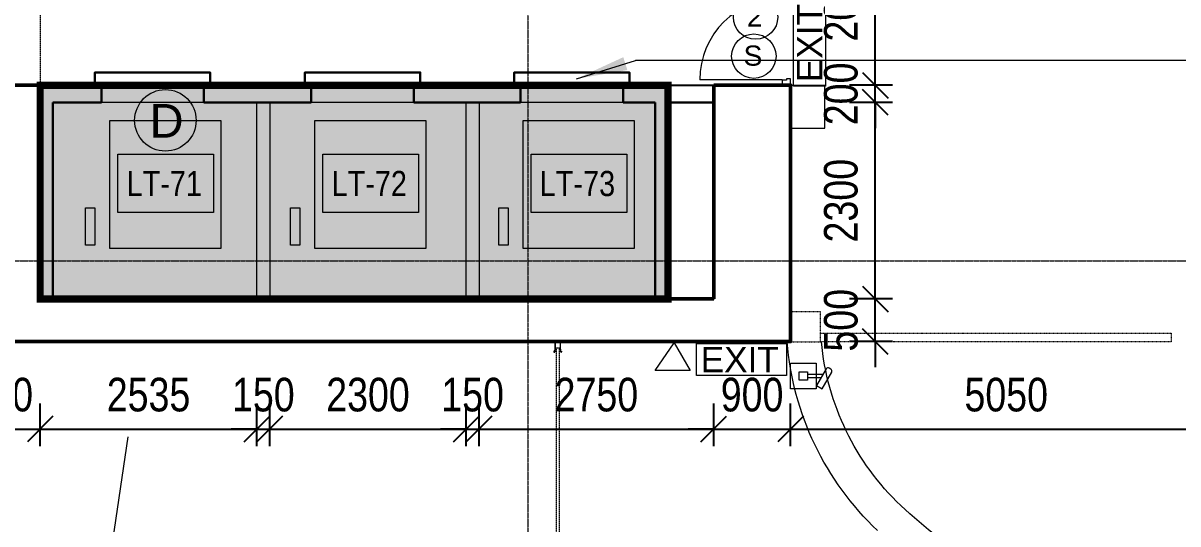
# Model space of a CAD drawing. Header units: millimetres. Extents: x -1578195 to 622687, y -255792 to 391308.
# Drawn here: x 93941 to 107461, y 160378 to 166236 of the extents above; entities that cross this region are included whole.
import ezdxf

# ---------------------------------------------------------------- set-up
doc = ezdxf.new("R2010")
doc.units = ezdxf.units.MM
for name, pattern in [('Dash', [6, 3, -3]), ('Dash 1_16_', [3.175, 1.5875, -1.5875]), ('Grid Line', [21, 12, -3, 3, -3]), ('Overhead', [1.8, 1.2, -0.6]), ('SMALL DASH', [1.06, 0.53, -0.53])]:
    doc.linetypes.add(name, pattern=pattern)
for name, color, linetype, lineweight in [('A-ANNO-DIMS', 7, 'Continuous', 9), ('A-ANNO-NOTE', 7, 'Continuous', 5), ('A-DETL', 102, 'Continuous', 5), ('A-DOOR', 7, 'Continuous', 5), ('G-ANNO-TEXT', 7, 'Continuous', 5), ('I-WALL', 7, 'Continuous', 9), ('OAP280_C', 210, 'Continuous', 50), ('OAP832', 7, 'Continuous', 9), ('PHASE 2', 53, 'Dash 1_16_', 0), ('PHASE 2 UNDERLINE', 10, 'SMALL DASH', 35), ('Q-SPCQ', 7, 'Continuous', 5), ('Q-SPCQ-HDLN', 7, 'Overhead', 5), ('S-GRID-1', 7, 'Grid Line', 5)]:
    doc.layers.add(name, color=color, linetype=linetype, lineweight=lineweight)
doc.styles.add('Arial Narrow_1', font='ARIALN.TTF', dxfattribs={"height": 294.984802})
doc.styles.add('Arial_1', font='arial.ttf', dxfattribs={"height": 1.475299})
doc.styles.add('Arial_11', font='arial.ttf', dxfattribs={"width": 0.8, "height": 12.5})
doc.styles.add('Arial_2', font='arial.ttf', dxfattribs={"height": 1.967066})
doc.styles.add('Arial_3', font='arial.ttf', dxfattribs={"height": 590.11976})
doc.styles.add('Arial_9', font='arial.ttf', dxfattribs={"height": 1.18024})
doc.dimstyles.new('Diagonal_-_2_0mm_Arial', dxfattribs={"dimscale": 304.8, "dimtxt": 500, "dimasz": 0.984252, "dimexe": 0.984252, "dimexo": 0.984252, "dimgap": 0.656168, "dimtad": 1, "dimdec": 0, "dimrnd": 5, "dimzin": 0, "dimdsep": 46, "dimtxsty": 'Arial_11', "dimblk1": 'OBLIQUE', "dimblk2": 'OBLIQUE', "dimsah": 1, "dimcen": 0.09, "dimdle": 0.656168, "dimadec": 0, "dimazin": 0, "dimtfac": 1, "dimtdec": 4, "dimtix": 1, "dimtmove": 0, "dimatfit": 3, "dimfxl": 1, "dimtvp": 1, "dimtolj": 1, "dimtzin": 0, "dimarcsym": 2})

# ---------------------------------------------------------------- blocks, each defined once
blk = doc.blocks.new('ARC_ANN_FIRE-RATING_two_ - none-909955-B1_F PLAN _2 OF 2_')
at = {"layer": 'A-ANNO-NOTE'}
blk.add_circle((0, 0), 1.3, dxfattribs=at)
at = {"layer": 'A-ANNO-NOTE', "insert": (-0.05, 0.62), "char_height": 1.18, "width": 1.0944, "attachment_point": 2, "line_spacing_factor": 0.938532, "style": 'Arial_9'}
blk.add_mtext('2', dxfattribs=at)
blk = doc.blocks.new('ARC_ANN_EXIT - ARC_ANN_EXIT-878429-B1_F PLAN _2 OF 2_')
at = {"layer": 'A-ANNO-NOTE'}
for p, q in [((-2.124, 0), (-2.124, 1.862)), ((-2.124, 1.862), (3.134, 1.862)), ((3.134, 1.862), (3.134, 0)), ((3.134, 0), (-2.124, 0))]:
    blk.add_line(p, q, dxfattribs=at)
at = {"layer": 'A-ANNO-NOTE', "insert": (0.406, 1.662), "char_height": 1.4753, "width": 5.454, "attachment_point": 2, "line_spacing_factor": 0.938532, "style": 'Arial_1'}
blk.add_mtext('EXIT', dxfattribs=at)
blk = doc.blocks.new('ARC_DOOR_T10_SINGLE_BASIC - 900x2100mm-43282641-A3_B1_F')
at = {"layer": 'A-DOOR', "lineweight": 9}
for p, q in [((-469, 100), (-544, 100)), ((-544, 100), (-544, 0)), ((-544, 0), (-484, 0)), ((-484, 0), (-484, 53)), ((-484, 53), (-469, 53)), ((-469, 53), (-469, 100)), ((544, 100), (469, 100)), ((469, 100), (469, 53)), ((469, 53), (484, 53)), ((484, 53), (484, 0)), ((484, 0), (544, 0)), ((544, 0), (544, 100))]:
    blk.add_line(p, q, dxfattribs=at)
at = {"layer": 'A-DOOR'}
blk.add_line((481, 0), (481, -962), dxfattribs=at)
blk.add_arc((481, 0), 962, 180, 270, dxfattribs=at)
blk = doc.blocks.new('ARC_FS_FIRE SHUTTER LATERAL SINGLE  - ARC_FS_FIRE SHUTTER LATERAL SINGLE -44763638-A3_B1_F')
at = {"layer": 'Q-SPCQ'}
for p, q in [((-7257, 800), (-7257, -150)), ((-6157, 800), (-7257, 800)), ((-7247, 790), (-7247, -140)), ((-6167, 790), (-7247, 790)), ((-6167, -140), (-6167, 790)), ((-6157, -150), (-6157, 800)), ((-6857, -25), (-6857, 575)), ((-6557, 275), (-7157, 275)), ((-6317, 200), (-6317, 0)), ((-6217, 100), (-6417, 100)), ((10, 45), (0, 45)), ((0, 45), (0, 34)), ((0, 34), (50, 29)), ((1, 35), (1, 44)), ((1, 44), (10, 44)), ((50, 30), (1, 35)), ((10, 44), (10, 45)), ((120, 30), (50, 30)), ((50, 29), (119, 29)), ((119, 29), (119, -29)), ((120, -30), (120, 30)), ((50, -29), (0, -34)), ((0, -34), (0, -45)), ((0, -45), (10, -45)), ((1, -35), (50, -30)), ((1, -44), (1, -35)), ((10, -44), (1, -44)), ((10, -45), (10, -44)), ((119, -29), (50, -29)), ((50, -30), (120, -30)), ((-7257, -150), (-6157, -150)), ((-7247, -140), (-6167, -140))]:
    blk.add_line(p, q, dxfattribs=at)
for centre, radius in [((-6857, 275), 300), ((-6317, 100), 100)]:
    blk.add_circle(centre, radius, dxfattribs=at)
at = {"layer": 'Q-SPCQ-HDLN'}
for p, q in [((-7112, 275), (-7152, 275)), ((-6157, 20), (-6857, 20)), ((-6157, 20), (-6157, -20)), ((50, 20), (-6157, 20)), ((50, 20), (50, -20)), ((-6157, -20), (-6857, -20)), ((-6157, -20), (50, -20))]:
    blk.add_line(p, q, dxfattribs=at)
for radius in [295, 255]:
    blk.add_arc((-6857, 275), radius, 180, 270, dxfattribs=at)
blk = doc.blocks.new('ARC_OPEN_O10 - 1800x2100mm-44735183-A3_B1_F')
at = {"layer": 'A-DETL', "linetype": 'Overhead'}
for p, q in [((-900, 450), (900, 450)), ((900, -450), (-900, -450))]:
    blk.add_line(p, q, dxfattribs=at)
blk = doc.blocks.new('_Oblique')
at = {"color": 0, "linetype": 'ByBlock', "lineweight": -2}
blk.add_line((-0.5, -0.5), (0.5, 0.5), dxfattribs=at)
blk = doc.blocks.new('*D212')
at = {"layer": 'A-ANNO-DIMS', "color": 0, "lineweight": -2, "transparency": 16777216}
for p, q in [((93241, 161287), (93241, 161787)), ((94141, 161287), (94141, 161787)), ((93241, 161487), (92941, 161487)), ((93241, 161487), (94141, 161487)), ((94141, 161487), (94441, 161487))]:
    blk.add_line(p, q, dxfattribs=at)
at = {"layer": 'Defpoints', "color": 0, "transparency": 16777216}
for p in [(94141, 161487), (93241, 160987), (94141, 160987)]:
    blk.add_point(p, dxfattribs=at)
at = {"layer": 'A-ANNO-DIMS', "color": 0, "lineweight": -2, "transparency": 16777216, "xscale": 299.9999999999999, "yscale": 299.9999999999999, "zscale": 299.9999999999999}
blk.add_blockref('_Oblique', (93241, 161487), dxfattribs=at)
at = {"layer": 'A-ANNO-DIMS', "color": 0, "lineweight": -2, "transparency": 16777216, "xscale": 299.9999999999999, "yscale": 299.9999999999999, "zscale": 299.9999999999999, "rotation": 180}
blk.add_blockref('_Oblique', (94141, 161487), dxfattribs=at)
at = {"layer": 'A-ANNO-DIMS', "color": 0, "transparency": 16777216, "insert": (93691, 161888), "char_height": 12.5, "attachment_point": 5, "style": 'Arial_11'}
blk.add_mtext('\\A1;{\\H31.473x;900}', dxfattribs=at)
blk = doc.blocks.new('*D213')
at = {"layer": 'A-ANNO-DIMS', "color": 0, "lineweight": -2, "transparency": 16777216}
for p, q in [((94141, 161287), (94141, 161787)), ((96679, 161287), (96679, 161787)), ((93941, 161487), (96879, 161487))]:
    blk.add_line(p, q, dxfattribs=at)
at = {"layer": 'Defpoints', "color": 0, "transparency": 16777216}
for p in [(96679, 161487), (94141, 160987), (96679, 160987)]:
    blk.add_point(p, dxfattribs=at)
at = {"layer": 'A-ANNO-DIMS', "color": 0, "lineweight": -2, "transparency": 16777216, "xscale": 299.9999999999999, "yscale": 299.9999999999999, "zscale": 299.9999999999999, "rotation": 180}
blk.add_blockref('_Oblique', (94141, 161487), dxfattribs=at)
at = {"layer": 'A-ANNO-DIMS', "color": 0, "lineweight": -2, "transparency": 16777216, "xscale": 299.9999999999999, "yscale": 299.9999999999999, "zscale": 299.9999999999999}
blk.add_blockref('_Oblique', (96679, 161487), dxfattribs=at)
at = {"layer": 'A-ANNO-DIMS', "color": 0, "transparency": 16777216, "insert": (95410, 161888), "char_height": 12.5, "attachment_point": 5, "style": 'Arial_11'}
blk.add_mtext('\\A1;{\\H31.473x;2535}', dxfattribs=at)
blk = doc.blocks.new('*D214')
at = {"layer": 'A-ANNO-DIMS', "color": 0, "lineweight": -2, "transparency": 16777216}
for p, q in [((96679, 161287), (96679, 161787)), ((96829, 161287), (96829, 161787)), ((96679, 161487), (96379, 161487)), ((96679, 161487), (96829, 161487)), ((96829, 161487), (97129, 161487))]:
    blk.add_line(p, q, dxfattribs=at)
at = {"layer": 'Defpoints', "color": 0, "transparency": 16777216}
for p in [(96829, 161487), (96679, 160987), (96829, 160987)]:
    blk.add_point(p, dxfattribs=at)
at = {"layer": 'A-ANNO-DIMS', "color": 0, "lineweight": -2, "transparency": 16777216, "xscale": 299.9999999999999, "yscale": 299.9999999999999, "zscale": 299.9999999999999}
blk.add_blockref('_Oblique', (96679, 161487), dxfattribs=at)
at = {"layer": 'A-ANNO-DIMS', "color": 0, "lineweight": -2, "transparency": 16777216, "xscale": 299.9999999999999, "yscale": 299.9999999999999, "zscale": 299.9999999999999, "rotation": 180}
blk.add_blockref('_Oblique', (96829, 161487), dxfattribs=at)
at = {"layer": 'A-ANNO-DIMS', "color": 0, "transparency": 16777216, "insert": (96754, 161888), "char_height": 12.5, "attachment_point": 5, "style": 'Arial_11'}
blk.add_mtext('\\A1;{\\H31.473x;150}', dxfattribs=at)
blk = doc.blocks.new('*D215')
at = {"layer": 'A-ANNO-DIMS', "color": 0, "lineweight": -2, "transparency": 16777216}
for p, q in [((96829, 161287), (96829, 161787)), ((99129, 161287), (99129, 161787)), ((96629, 161487), (99329, 161487))]:
    blk.add_line(p, q, dxfattribs=at)
at = {"layer": 'Defpoints', "color": 0, "transparency": 16777216}
for p in [(99129, 161487), (96829, 160987), (99129, 160987)]:
    blk.add_point(p, dxfattribs=at)
at = {"layer": 'A-ANNO-DIMS', "color": 0, "lineweight": -2, "transparency": 16777216, "xscale": 299.9999999999999, "yscale": 299.9999999999999, "zscale": 299.9999999999999, "rotation": 180}
blk.add_blockref('_Oblique', (96829, 161487), dxfattribs=at)
at = {"layer": 'A-ANNO-DIMS', "color": 0, "lineweight": -2, "transparency": 16777216, "xscale": 299.9999999999999, "yscale": 299.9999999999999, "zscale": 299.9999999999999}
blk.add_blockref('_Oblique', (99129, 161487), dxfattribs=at)
at = {"layer": 'A-ANNO-DIMS', "color": 0, "transparency": 16777216, "insert": (97979, 161888), "char_height": 12.5, "attachment_point": 5, "style": 'Arial_11'}
blk.add_mtext('\\A1;{\\H31.473x;2300}', dxfattribs=at)
blk = doc.blocks.new('*D216')
at = {"layer": 'A-ANNO-DIMS', "color": 0, "lineweight": -2, "transparency": 16777216}
for p, q in [((99129, 161287), (99129, 161787)), ((99279, 161287), (99279, 161787)), ((99129, 161487), (98829, 161487)), ((99129, 161487), (99279, 161487)), ((99279, 161487), (99579, 161487))]:
    blk.add_line(p, q, dxfattribs=at)
at = {"layer": 'Defpoints', "color": 0, "transparency": 16777216}
for p in [(99279, 161487), (99129, 160987), (99279, 160987)]:
    blk.add_point(p, dxfattribs=at)
at = {"layer": 'A-ANNO-DIMS', "color": 0, "lineweight": -2, "transparency": 16777216, "xscale": 299.9999999999999, "yscale": 299.9999999999999, "zscale": 299.9999999999999}
blk.add_blockref('_Oblique', (99129, 161487), dxfattribs=at)
at = {"layer": 'A-ANNO-DIMS', "color": 0, "lineweight": -2, "transparency": 16777216, "xscale": 299.9999999999999, "yscale": 299.9999999999999, "zscale": 299.9999999999999, "rotation": 180}
blk.add_blockref('_Oblique', (99279, 161487), dxfattribs=at)
at = {"layer": 'A-ANNO-DIMS', "color": 0, "transparency": 16777216, "insert": (99204, 161888), "char_height": 12.5, "attachment_point": 5, "style": 'Arial_11'}
blk.add_mtext('\\A1;{\\H31.473x;150}', dxfattribs=at)
blk = doc.blocks.new('*D217')
at = {"layer": 'A-ANNO-DIMS', "color": 0, "lineweight": -2, "transparency": 16777216}
for p, q in [((99279, 161287), (99279, 161787)), ((102026, 161287), (102026, 161787)), ((99079, 161487), (102226, 161487))]:
    blk.add_line(p, q, dxfattribs=at)
at = {"layer": 'Defpoints', "color": 0, "transparency": 16777216}
for p in [(102026, 161487), (99279, 160987), (102026, 160987)]:
    blk.add_point(p, dxfattribs=at)
at = {"layer": 'A-ANNO-DIMS', "color": 0, "lineweight": -2, "transparency": 16777216, "xscale": 299.9999999999999, "yscale": 299.9999999999999, "zscale": 299.9999999999999, "rotation": 180}
blk.add_blockref('_Oblique', (99279, 161487), dxfattribs=at)
at = {"layer": 'A-ANNO-DIMS', "color": 0, "lineweight": -2, "transparency": 16777216, "xscale": 299.9999999999999, "yscale": 299.9999999999999, "zscale": 299.9999999999999}
blk.add_blockref('_Oblique', (102026, 161487), dxfattribs=at)
at = {"layer": 'A-ANNO-DIMS', "color": 0, "transparency": 16777216, "insert": (100653, 161888), "char_height": 12.5, "attachment_point": 5, "style": 'Arial_11'}
blk.add_mtext('\\A1;{\\H31.473x;2750}', dxfattribs=at)
blk = doc.blocks.new('*D237')
at = {"layer": 'A-ANNO-DIMS', "color": 0, "lineweight": -2, "transparency": 16777216}
for p, q in [((102026, 161287), (102026, 161787)), ((102926, 161287), (102926, 161787)), ((102026, 161487), (101726, 161487)), ((102026, 161487), (102926, 161487)), ((102926, 161487), (103226, 161487))]:
    blk.add_line(p, q, dxfattribs=at)
at = {"layer": 'Defpoints', "color": 0, "transparency": 16777216}
for p in [(102926, 161487), (102026, 160987), (102926, 160987)]:
    blk.add_point(p, dxfattribs=at)
at = {"layer": 'A-ANNO-DIMS', "color": 0, "lineweight": -2, "transparency": 16777216, "xscale": 299.9999999999999, "yscale": 299.9999999999999, "zscale": 299.9999999999999}
blk.add_blockref('_Oblique', (102026, 161487), dxfattribs=at)
at = {"layer": 'A-ANNO-DIMS', "color": 0, "lineweight": -2, "transparency": 16777216, "xscale": 299.9999999999999, "yscale": 299.9999999999999, "zscale": 299.9999999999999, "rotation": 180}
blk.add_blockref('_Oblique', (102926, 161487), dxfattribs=at)
at = {"layer": 'A-ANNO-DIMS', "color": 0, "transparency": 16777216, "insert": (102476, 161888), "char_height": 12.5, "attachment_point": 5, "style": 'Arial_11'}
blk.add_mtext('\\A1;{\\H31.473x;900}', dxfattribs=at)
blk = doc.blocks.new('*D238')
at = {"layer": 'A-ANNO-DIMS', "color": 0, "lineweight": -2, "transparency": 16777216}
for p, q in [((102926, 161287), (102926, 161787)), ((107976, 161287), (107976, 161787)), ((102726, 161487), (108176, 161487))]:
    blk.add_line(p, q, dxfattribs=at)
at = {"layer": 'Defpoints', "color": 0, "transparency": 16777216}
for p in [(107976, 161487), (102926, 160987), (107976, 160987)]:
    blk.add_point(p, dxfattribs=at)
at = {"layer": 'A-ANNO-DIMS', "color": 0, "lineweight": -2, "transparency": 16777216, "xscale": 299.9999999999999, "yscale": 299.9999999999999, "zscale": 299.9999999999999, "rotation": 180}
blk.add_blockref('_Oblique', (102926, 161487), dxfattribs=at)
at = {"layer": 'A-ANNO-DIMS', "color": 0, "lineweight": -2, "transparency": 16777216, "xscale": 299.9999999999999, "yscale": 299.9999999999999, "zscale": 299.9999999999999}
blk.add_blockref('_Oblique', (107976, 161487), dxfattribs=at)
at = {"layer": 'A-ANNO-DIMS', "color": 0, "transparency": 16777216, "insert": (105451, 161888), "char_height": 12.5, "attachment_point": 5, "style": 'Arial_11'}
blk.add_mtext('\\A1;{\\H31.473x;5050}', dxfattribs=at)
blk = doc.blocks.new('*D205')
at = {"layer": 'A-ANNO-DIMS', "color": 0, "lineweight": -2, "transparency": 16777216}
for p, q in [((103918, 163010), (103918, 163310)), ((104118, 163010), (103618, 163010)), ((103918, 162510), (103918, 163010)), ((104118, 162510), (103618, 162510)), ((103918, 162510), (103918, 162210))]:
    blk.add_line(p, q, dxfattribs=at)
at = {"layer": 'Defpoints', "color": 0, "transparency": 16777216}
for p in [(103918, 163010), (104418, 163010), (104418, 162510)]:
    blk.add_point(p, dxfattribs=at)
at = {"layer": 'A-ANNO-DIMS', "color": 0, "lineweight": -2, "transparency": 16777216, "xscale": 299.9999999999999, "yscale": 299.9999999999999, "zscale": 299.9999999999999}
for p, rotation in [((103918, 163010), 270), ((103918, 162510), 90)]:
    blk.add_blockref('_Oblique', p, dxfattribs=dict(at, rotation=rotation))
at = {"layer": 'A-ANNO-DIMS', "color": 0, "transparency": 16777216, "insert": (103517, 162760), "char_height": 12.5, "attachment_point": 5, "rotation": 90, "style": 'Arial_11'}
blk.add_mtext('\\A1;{\\H31.473x;500}', dxfattribs=at)
blk = doc.blocks.new('*D252')
at = {"layer": 'A-ANNO-DIMS', "color": 0, "lineweight": -2, "transparency": 16777216}
for p, q in [((103918, 162810), (103918, 165508)), ((104118, 165308), (103618, 165308)), ((104118, 163010), (103618, 163010))]:
    blk.add_line(p, q, dxfattribs=at)
at = {"layer": 'Defpoints', "color": 0, "transparency": 16777216}
for p in [(103918, 165308), (104418, 165308), (104418, 163010)]:
    blk.add_point(p, dxfattribs=at)
at = {"layer": 'A-ANNO-DIMS', "color": 0, "lineweight": -2, "transparency": 16777216, "xscale": 299.9999999999999, "yscale": 299.9999999999999, "zscale": 299.9999999999999}
for p, rotation in [((103918, 165308), 90), ((103918, 163010), 270)]:
    blk.add_blockref('_Oblique', p, dxfattribs=dict(at, rotation=rotation))
at = {"layer": 'A-ANNO-DIMS', "color": 0, "transparency": 16777216, "insert": (103517, 164159), "char_height": 12.5, "attachment_point": 5, "rotation": 90, "style": 'Arial_11'}
blk.add_mtext('\\A1;{\\H31.473x;2300}', dxfattribs=at)
blk = doc.blocks.new('*D253')
at = {"layer": 'A-ANNO-DIMS', "color": 0, "lineweight": -2, "transparency": 16777216}
for p, q in [((103918, 165508), (103918, 165808)), ((104118, 165508), (103618, 165508)), ((103918, 165308), (103918, 165508)), ((104118, 165308), (103618, 165308)), ((103918, 165308), (103918, 165008))]:
    blk.add_line(p, q, dxfattribs=at)
at = {"layer": 'Defpoints', "color": 0, "transparency": 16777216}
for p in [(103918, 165508), (104418, 165508), (104418, 165308)]:
    blk.add_point(p, dxfattribs=at)
at = {"layer": 'A-ANNO-DIMS', "color": 0, "lineweight": -2, "transparency": 16777216, "xscale": 299.9999999999999, "yscale": 299.9999999999999, "zscale": 299.9999999999999}
for p, rotation in [((103918, 165508), 270), ((103918, 165308), 90)]:
    blk.add_blockref('_Oblique', p, dxfattribs=dict(at, rotation=rotation))
at = {"layer": 'A-ANNO-DIMS', "color": 0, "transparency": 16777216, "insert": (103517, 165408), "char_height": 12.5, "attachment_point": 5, "rotation": 90, "style": 'Arial_11'}
blk.add_mtext('\\A1;{\\H31.473x;200}', dxfattribs=at)
blk = doc.blocks.new('*D254')
at = {"layer": 'A-ANNO-DIMS', "color": 0, "lineweight": -2, "transparency": 16777216}
for p, q in [((103918, 165308), (103918, 167710)), ((104118, 167510), (103618, 167510)), ((104118, 165508), (103618, 165508))]:
    blk.add_line(p, q, dxfattribs=at)
at = {"layer": 'Defpoints', "color": 0, "transparency": 16777216}
for p in [(103918, 167510), (104418, 167510), (104418, 165508)]:
    blk.add_point(p, dxfattribs=at)
at = {"layer": 'A-ANNO-DIMS', "color": 0, "lineweight": -2, "transparency": 16777216, "xscale": 299.9999999999999, "yscale": 299.9999999999999, "zscale": 299.9999999999999}
for p, rotation in [((103918, 167510), 90), ((103918, 165508), 270)]:
    blk.add_blockref('_Oblique', p, dxfattribs=dict(at, rotation=rotation))
at = {"layer": 'A-ANNO-DIMS', "color": 0, "transparency": 16777216, "insert": (103517, 166509), "char_height": 12.5, "attachment_point": 5, "rotation": 90, "style": 'Arial_11'}
blk.add_mtext('\\A1;{\\H31.473x;2000}', dxfattribs=at)
blk = doc.blocks.new('ARC_ANN_SMOKE SEAL_HOLD OPEN DOOR_ - none-5827350-B1_F PLAN _2 OF 2_')
at = {"layer": 'A-ANNO-NOTE'}
blk.add_circle((0, 0), 1.3, dxfattribs=at)
at = {"layer": 'A-ANNO-NOTE', "insert": (-0.05, 0.62), "char_height": 1.18, "width": 1.3104, "attachment_point": 2, "line_spacing_factor": 0.938532, "style": 'Arial_9'}
blk.add_mtext('S', dxfattribs=at)
blk = doc.blocks.new('ARC_ANN_SYMB_LIFT_ACCESSIBLE - DISABILITY-LIFT-5376428-B1_F PLAN _2 OF 2_')
at = {"layer": 'A-ANNO-NOTE'}
blk.add_circle((0, 0), 1.8, dxfattribs=at)
at = {"layer": 'A-ANNO-NOTE', "insert": (0.07, 0.958), "char_height": 1.967, "width": 2.352, "attachment_point": 2, "line_spacing_factor": 0.938532, "style": 'Arial_2'}
blk.add_mtext('D', dxfattribs=at)
blk = doc.blocks.new('A$C01274FA5')
at = {"layer": 'A-ANNO-NOTE'}
for p, q in [((118, 1535), (441, 1313)), ((118, 1126), (118, 1535)), ((441, 1313), (118, 1126)), ((59, 0), (59, 1052)), ((59, 1052), (432, 1052)), ((432, 1052), (432, 0)), ((432, 0), (59, 0))]:
    blk.add_line(p, q, dxfattribs=at)
at = {"layer": 'A-ANNO-NOTE', "insert": (392, 546), "char_height": 295.1, "width": 1090.8, "attachment_point": 2, "rotation": 270, "line_spacing_factor": 0.938532, "style": 'Arial_3'}
blk.add_mtext('EXIT', dxfattribs=at)

msp = doc.modelspace()

# ---------------------------------------------------------------- hatches: boundary and pattern name
at = {"layer": 'G-ANNO-TEXT'}
msp.add_hatch(color=256, dxfattribs=at).paths.add_polyline_path([(100418.9, 165584.1), (101015.3, 165686.5), (100968.5, 165837.4)], flags=0)
at = {"layer": 'PHASE 2', "transparency": 33554508}
h = msp.add_hatch(color=256, dxfattribs=at)
h.dxf.hatch_style = 1
h.paths.add_polyline_path([(101490.2, 165506.2), (100965.5, 165506.2), (100965.5, 165508.2), (99851.2, 165508.2), (98515.4, 165506.2), (98515.4, 165508.2), (97315.4, 165508.2), (97315.4, 165506.2), (96055.1, 165506.2), (96055.4, 165506.7), (94857.3, 165506.7), (94857.3, 165510.5), (94141.3, 165510.5), (94141.3, 163010.3), (101490.4, 163008.2)])

# ---------------------------------------------------------------- linework, layer by layer
at = {"layer": 'A-ANNO-DIMS'}
msp.add_line((95167.6, 161397), (92192.9, 141346.1), dxfattribs=at)
at = {"layer": 'A-DETL'}
for p, q in [((96055.4, 165306.2), (94857.3, 165308.2)), ((96678.8, 163008.2), (96678.8, 165308.2)), ((96828.8, 165308.2), (96828.8, 163008.2)), ((98515.4, 165308.2), (97315.4, 165308.2)), ((99128.8, 163008.2), (99128.8, 165308.2)), ((99278.8, 165308.2), (99278.8, 163008.2)), ((100965.5, 165308.2), (99765.5, 165308.2)), ((94957.3, 165098.2), (96257.3, 165098.2)), ((94957.3, 163598.2), (94957.3, 165098.2)), ((96257.3, 165098.2), (96257.3, 163598.2)), ((97357.3, 165098.2), (98657.3, 165098.2)), ((97357.3, 163598.2), (97357.3, 165098.2)), ((98657.3, 165098.2), (98657.3, 163598.2)), ((99794.8, 165098.2), (101094.8, 165098.2)), ((99794.8, 163598.2), (99794.8, 165098.2)), ((101094.8, 165098.2), (101094.8, 163598.2)), ((94672.7, 164073.4), (94782.7, 164073.4)), ((94672.7, 163637.2), (94672.7, 164073.4)), ((94782.7, 164073.4), (94782.7, 163637.2)), ((97072.7, 164073.4), (97182.7, 164073.4)), ((97072.7, 163637.2), (97072.7, 164073.4)), ((97182.7, 164073.4), (97182.7, 163637.2)), ((99510.2, 164073.4), (99620.2, 164073.4)), ((99510.2, 163637.2), (99510.2, 164073.4)), ((99620.2, 164073.4), (99620.2, 163637.2)), ((94782.7, 163637.2), (94672.7, 163637.2)), ((96257.3, 163598.2), (94957.3, 163598.2)), ((97182.7, 163637.2), (97072.7, 163637.2)), ((98657.3, 163598.2), (97357.3, 163598.2)), ((99620.2, 163637.2), (99510.2, 163637.2)), ((101094.8, 163598.2), (99794.8, 163598.2)), ((94141.3, 163008.2), (96678.8, 163008.2)), ((96828.8, 163008.2), (99128.8, 163008.2)), ((99278.8, 163008.2), (101340.4, 163008.2))]:
    msp.add_line(p, q, dxfattribs=at)
at = {"layer": 'A-DETL', "extrusion": (0, 0, -1)}
for p, q in [((103126.1, 162128.7), (103307.6, 162128.7)), ((103126.1, 162088.7), (103284.5, 162088.7))]:
    msp.add_line(p, q, dxfattribs=at)
at = {"layer": 'A-DETL', "linetype": 'Dash', "ltscale": 0.2}
msp.add_lwpolyline([(103276.1, 162859.7), (102926.1, 162859.7), (102926.1, 162509.7), (103276.1, 162509.7)], close=True, dxfattribs=at)
msp.add_lwpolyline([(103276.1, 162609.7), (107380.5, 162609.7), (107380.5, 162509.7), (103276.1, 162509.7)], dxfattribs=at)
at = {"layer": 'A-DETL'}
for points in [[(103343.6, 162191), (103231.1, 161996.3), (103295.1, 161959.4), (103407.5, 162154.1)], [(103398.4, 162188.3), (103377.7, 162200.2)]]:
    msp.add_lwpolyline(points, dxfattribs=at)
at = {"layer": 'A-DETL', "extrusion": (0, 0, -1)}
for centre, radius, start, end in [((-106276.1, 162775.7), 3400, 313.32466, 355.48445), ((-106276.1, 162775.7), 3000, 313.32466, 354.91289), ((-108334.5, 164958.2), 6000, 270, 313.32466)]:
    msp.add_arc(centre, radius, start, end, dxfattribs=at)
at = {"layer": 'A-DETL'}
for centre, start, end in [((103365.2, 162178.5), 60, 150), ((103385.9, 162166.6), 330, 60)]:
    msp.add_arc(centre, 25, start, end, dxfattribs=at)
for points in [[(102926.1, 161958.7), (102926.1, 162258.7), (103226.1, 162258.7), (103226.1, 161958.7)], [(103026.1, 162058.7), (103026.1, 162158.7), (103126.1, 162158.7), (103126.1, 162058.7)]]:
    msp.add_3dface(points, dxfattribs=at)
at = {"layer": 'G-ANNO-TEXT'}
for p in [(100418.9, 165584.1), (130999.8, 165798.8)]:
    msp.add_line(p, (101110.7, 165798.8), dxfattribs=at)
at = {"layer": 'G-ANNO-TEXT', "flags": 128}
for points in [[(95052.3, 164702.5), (96170.5, 164702.5), (96170.5, 164021.5), (95052.3, 164021.5)], [(97452.3, 164702.5), (98570.5, 164702.5), (98570.5, 164021.5), (97452.3, 164021.5)], [(99889.8, 164702.5), (101008, 164702.5), (101008, 164021.5), (99889.8, 164021.5)]]:
    msp.add_lwpolyline(points, close=True, dxfattribs=at)
at = {"layer": 'I-WALL', "lineweight": 30}
for p, q in [((93241.3, 165508.4), (94141.3, 165508.4)), ((94141.3, 165508.2), (94141.3, 165508.4)), ((96055.4, 165508.2), (94141.3, 165508.2)), ((94857.3, 165308.2), (94857.3, 165508.2)), ((97315.4, 165508.2), (96055.4, 165506.2)), ((96055.4, 165506.2), (96055.4, 165306.2)), ((97315.4, 165308.2), (97315.4, 165508.2)), ((97315.4, 165508.2), (98515.4, 165508.2)), ((99765.5, 165508.2), (98515.4, 165506.2)), ((98515.4, 165506.2), (98515.4, 165306.2)), ((99765.5, 165308.2), (99765.5, 165508.2)), ((99765.5, 165508.2), (100965.5, 165508.2)), ((102926.3, 165508.2), (100965.5, 165506.2)), ((100965.5, 165506.2), (100965.5, 165306.2)), ((102926.3, 162508.2), (102926.3, 165508.2)), ((94857.3, 165308.2), (94291.3, 165308.2)), ((94291.3, 165308.2), (94291.3, 163010.3)), ((97315.4, 165308.2), (96055.4, 165308.2)), ((99765.5, 165308.2), (98515.4, 165308.2)), ((100965.5, 165306.2), (101340.4, 165306.2)), ((101340.4, 163008.2), (101340.4, 165308.2)), ((101490.4, 165308.2), (102026.3, 165308.2)), ((101490.4, 163008.2), (101490.4, 165308.2)), ((102026.3, 165308.2), (102026.3, 163008.2)), ((96828.8, 163008.2), (96678.8, 163008.2)), ((99278.8, 163008.2), (99128.8, 163008.2)), ((102026.3, 163008.2), (101490.4, 163008.2)), ((90391.3, 162508.2), (100171.3, 162508.2)), ((100231.3, 162508.2), (102926.3, 162508.2))]:
    msp.add_line(p, q, dxfattribs=at)
for points in [[(94782.3, 165508.2), (94782.3, 165658.2), (96130.4, 165658.2), (96130.6, 165506.3)], [(97240.6, 165508.1), (97240.4, 165658.2), (98590.4, 165658.2), (98590.6, 165506.3)], [(99690.8, 165508.1), (99690.5, 165658.2), (101040.5, 165658.2), (101040.7, 165506.3)]]:
    msp.add_lwpolyline(points, dxfattribs=at)
at = {"layer": 'OAP280_C'}
for points in [[(94141.3, 165510.5), (93241.3, 165510.5), (93241.3, 163260.3), (91691.3, 163260.3), (91691.3, 166222.3), (91491.3, 166222.3), (91491.3, 166110.3), (90391.3, 166110.3), (90391.3, 162510.3), (102926.3, 162510.3), (102926.3, 165510.3), (102026.3, 165510.3)], [(94141.3, 165510.5), (94141.3, 163010.3), (102026.3, 163010.3)], [(102026.3, 165510.3), (102026.3, 163010.3)]]:
    msp.add_lwpolyline(points, dxfattribs=at)
at = {"layer": 'OAP832', "color": 4}
msp.add_3dface([(102926.1, 165007.7), (103326.1, 165007.7), (103326.1, 165507.7), (102926.1, 165507.7)], dxfattribs=at)
at = {"layer": 'PHASE 2 UNDERLINE', "linetype": 'Dash 1_16_', "const_width": 85}
msp.add_lwpolyline([(101490.2, 165506.7), (94141.3, 165506.7), (94141.3, 163008.2), (101490.2, 163008.2)], close=True, dxfattribs=at)
at = {"layer": 'S-GRID-1'}
for p, q in [((99851.5, 210672.6), (99851.1, 140117.7)), ((-10508.1, 163456.2), (128177.4, 163455.5))]:
    msp.add_line(p, q, dxfattribs=at)

# ---------------------------------------------------------------- block references
at = {"layer": 'A-ANNO-NOTE', "xscale": 200, "yscale": 200, "zscale": 200}
for name, p in [('ARC_ANN_FIRE-RATING_two_ - none-909955-B1_F PLAN _2 OF 2_', (102516.6, 166306.2)), ('ARC_ANN_SMOKE SEAL_HOLD OPEN DOOR_ - none-5827350-B1_F PLAN _2 OF 2_', (102496, 165849.4)), ('ARC_ANN_SYMB_LIFT_ACCESSIBLE - DISABILITY-LIFT-5376428-B1_F PLAN _2 OF 2_', (95607.3, 165098.2))]:
    msp.add_blockref(name, p, dxfattribs=at)
at = {"layer": 'A-ANNO-NOTE', "xscale": 200, "yscale": 200, "zscale": 200, "rotation": 89.99999999999972}
msp.add_blockref('ARC_ANN_EXIT - ARC_ANN_EXIT-878429-B1_F PLAN _2 OF 2_', (103334, 165921.7), dxfattribs=at)
at = {"layer": 'A-ANNO-NOTE', "rotation": 90}
msp.add_blockref('A$C01274FA5', (102877.3, 162055.6), dxfattribs=at)
at = {"layer": 'A-DOOR', "rotation": 270}
for name, p in [('ARC_OPEN_O10 - 1800x2100mm-44735183-A3_B1_F', (93691.3, 166408.4)), ('ARC_DOOR_T10_SINGLE_BASIC - 900x2100mm-43282641-A3_B1_F', (102826.3, 166052.2))]:
    msp.add_blockref(name, p, dxfattribs=at)
at = {"layer": 'Q-SPCQ', "rotation": 90}
msp.add_blockref('ARC_FS_FIRE SHUTTER LATERAL SINGLE  - ARC_FS_FIRE SHUTTER LATERAL SINGLE -44763638-A3_B1_F', (100201.3, 162388.2), dxfattribs=at)

# ---------------------------------------------------------------- texts
at = {"layer": 'G-ANNO-TEXT', "char_height": 294.98, "width": 1051.2, "attachment_point": 1, "line_spacing_factor": 0.968573, "style": 'Arial Narrow_1'}
for s, insert in [('LT-71', (95152.3, 164507)), ('LT-72', (97552.3, 164507)), ('LT-73', (99989.8, 164507))]:
    msp.add_mtext(s, dxfattribs=dict(at, insert=insert))

# ---------------------------------------------------------------- dimensions: what is measured, and where the dimension line sits
at = {"layer": 'A-ANNO-DIMS'}
for base, p1, p2, picture, middle in [((103918, 167510.3), (104418, 165508.2), (104418, 167510.3), '*D254', (103517.1, 166509.3)), ((103918, 165508.2), (104418, 165308.2), (104418, 165508.2), '*D253', (103517.1, 165408.2)), ((103918, 165308.2), (104418, 163010.3), (104418, 165308.2), '*D252', (103517, 164159.3)), ((103918, 163010.3), (104418, 162510.3), (104418, 163010.3), '*D205', (103517.1, 162760.3))]:
    dim = msp.add_linear_dim(base=base, p1=p1, p2=p2, angle=90, text='{\\H31.473x;<>}', dimstyle='Diagonal_-_2_0mm_Arial', override={"dimpost": '<>', "dimtmove": 1, "dimarcsym": 2}, dxfattribs=at)
    dim.commit()
    dim.dimension.update_dxf_attribs({"geometry": picture, "text_midpoint": middle})
for base, p1, p2, picture, middle in [((94141.3, 161487.3), (93241.3, 160987.3), (94141.3, 160987.3), '*D212', (93691.3, 161888.1)), ((96678.84911, 161487.25184), (94141.34912, 160987.25184), (96678.84911, 160987.25184), '*D213', (95410.09911, 161888.25182)), ((96828.8, 161487.3), (96678.8, 160987.3), (96828.8, 160987.3), '*D214', (96753.8, 161888.1)), ((99128.8, 161487.3), (96828.8, 160987.3), (99128.8, 160987.3), '*D215', (97978.8, 161888.3)), ((99278.8, 161487.3), (99128.8, 160987.3), (99278.8, 160987.3), '*D216', (99203.8, 161888.1)), ((102026.34912, 161487.25184), (99278.84911, 160987.25184), (102026.34912, 160987.25184), '*D217', (100652.59911, 161888.11764)), ((102926.3, 161487.3), (102026.3, 160987.3), (102926.3, 160987.3), '*D237', (102476.3, 161888.1)), ((107976.3, 161487.3), (102926.3, 160987.3), (107976.3, 160987.3), '*D238', (105451.3, 161888.1))]:
    dim = msp.add_linear_dim(base=base, p1=p1, p2=p2, text='{\\H31.473x;<>}', dimstyle='Diagonal_-_2_0mm_Arial', override={"dimpost": '<>', "dimtmove": 1, "dimarcsym": 2}, dxfattribs=at)
    dim.commit()
    dim.dimension.update_dxf_attribs({"geometry": picture, "text_midpoint": middle})

doc.saveas('drawing.dxf')
